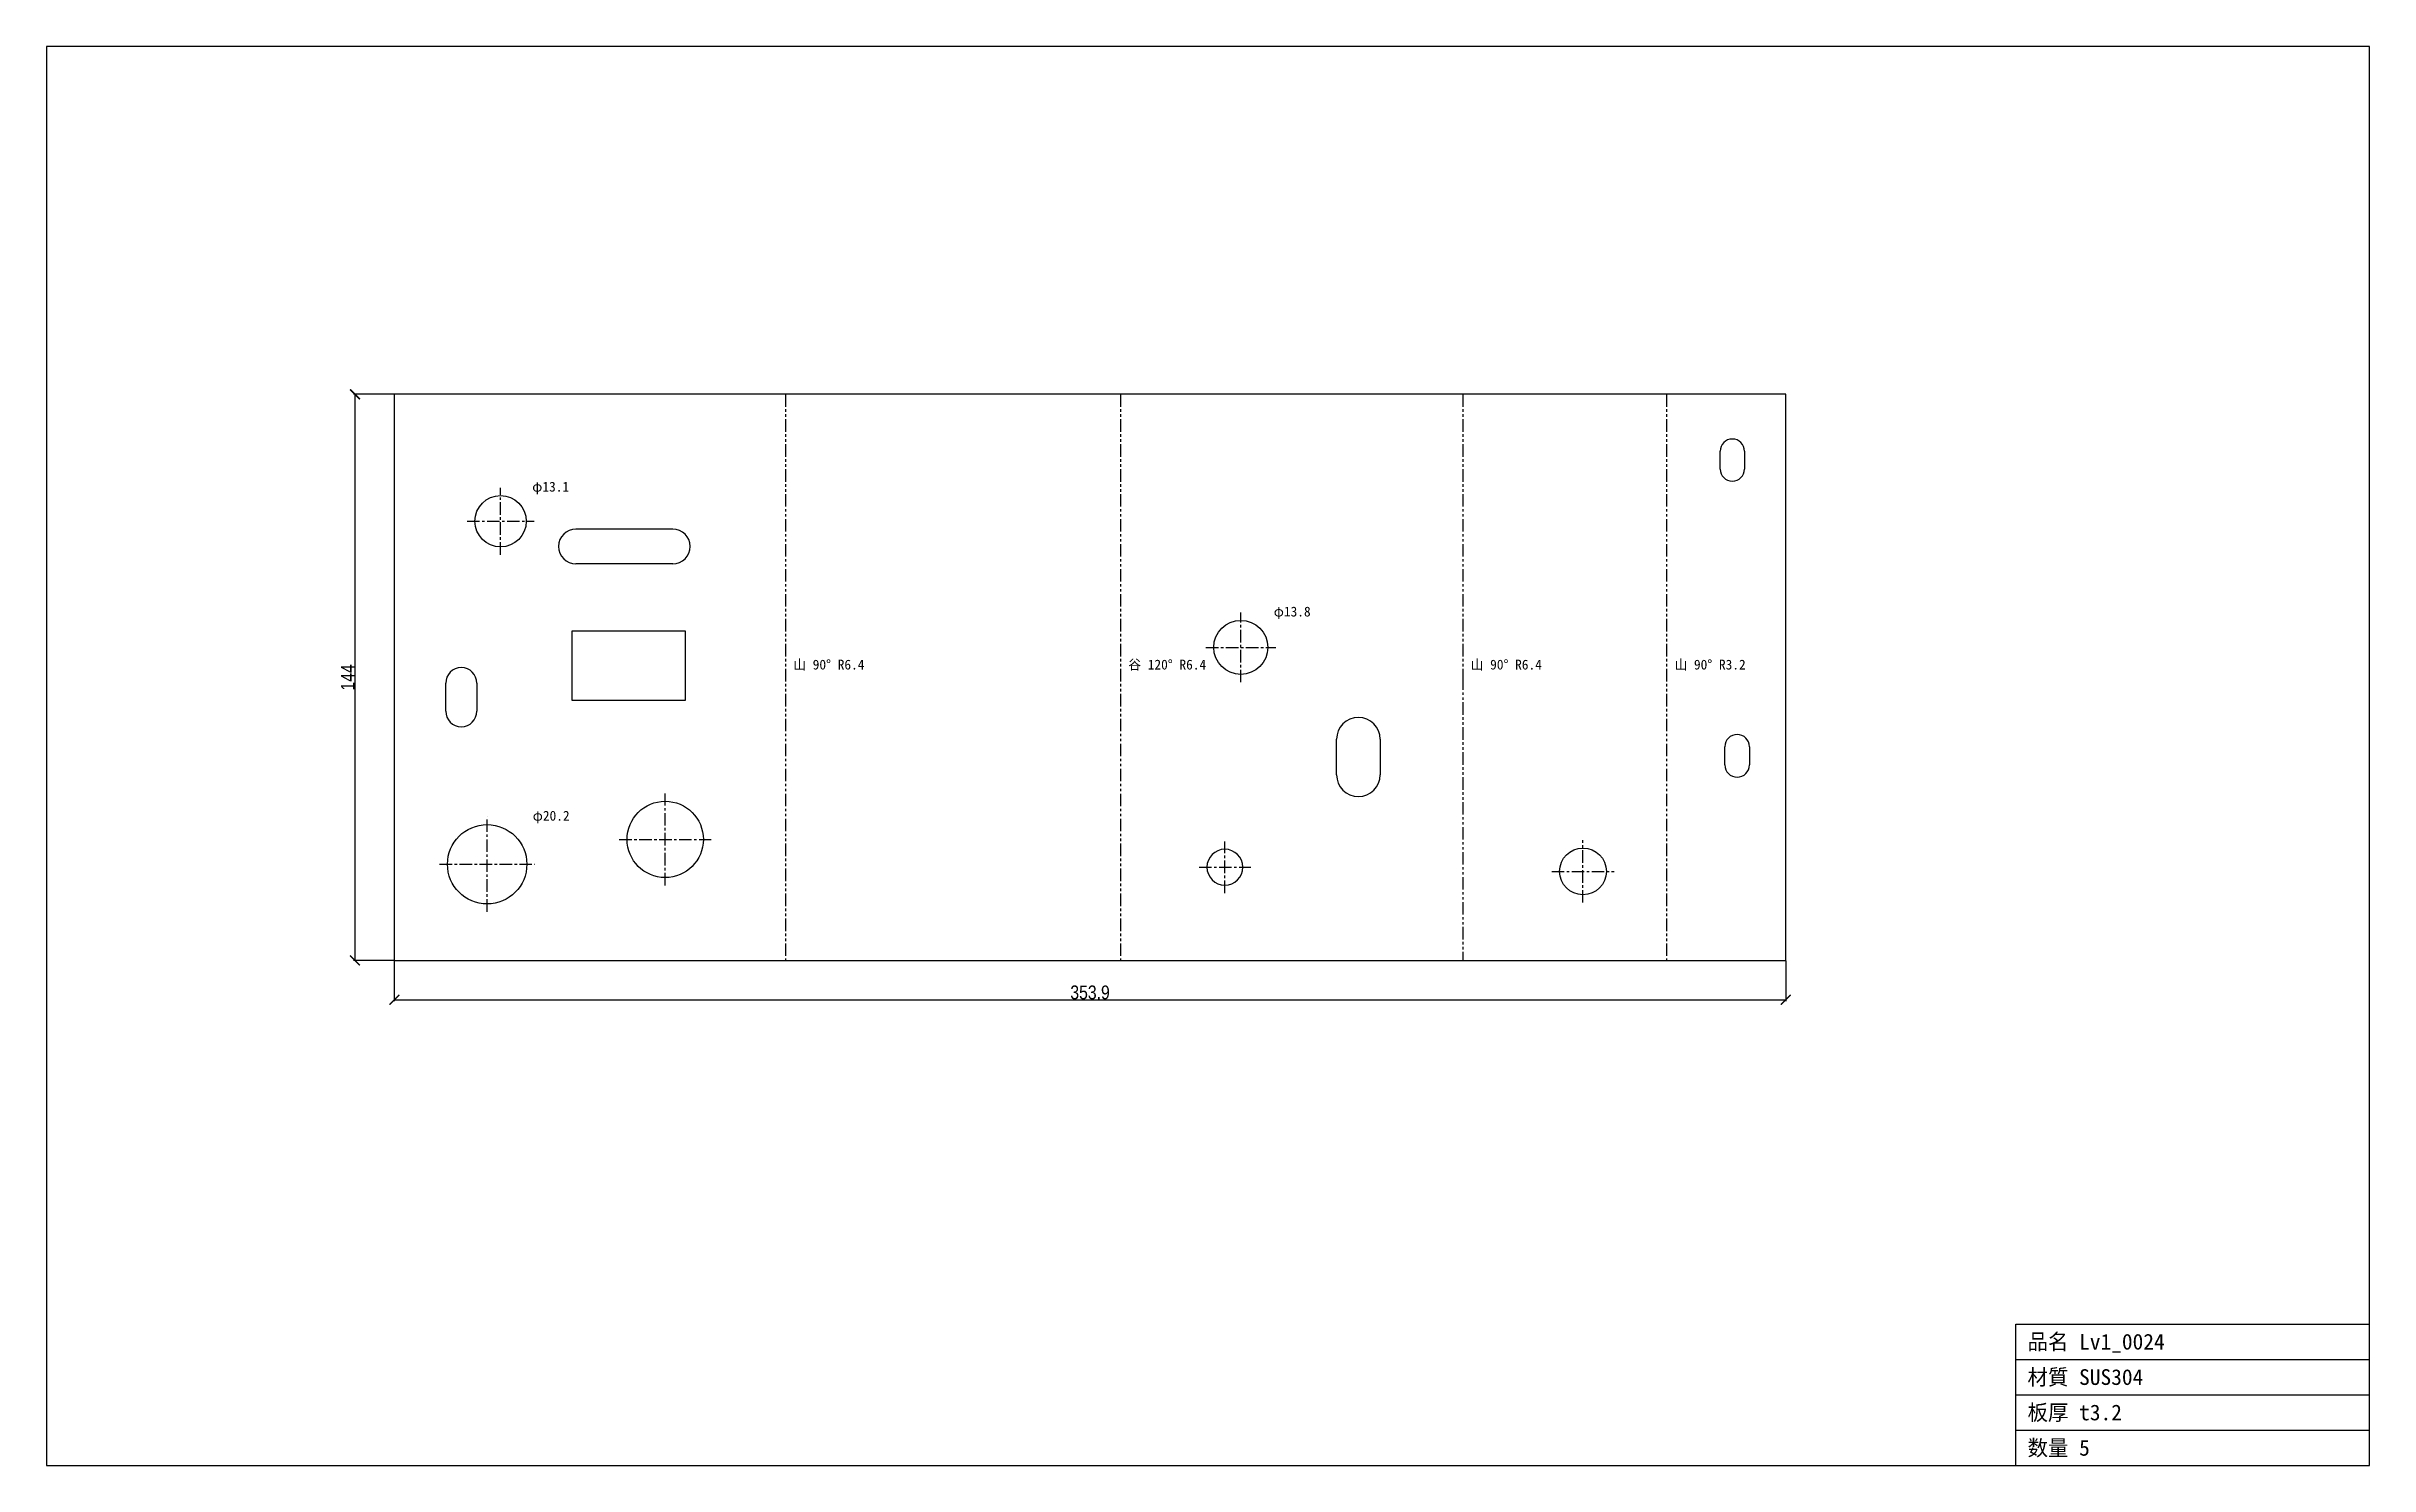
# Model space of a CAD drawing. Header units: millimetres. Extents: x -88 to 502, y -128 to 232.
import ezdxf

# ---------------------------------------------------------------- set-up
doc = ezdxf.new("R2010")
doc.units = ezdxf.units.MM
doc.linetypes.add('CENTER', pattern=[5.08, 3.175, -0.635, 0.635, -0.635])
doc.linetypes.add('PHANTOM', pattern=[6.35, 3.175, -0.635, 0.635, -0.635, 0.635, -0.635])
for name, color, linetype in [('14', 7, 'Continuous'), ('18', 7, 'Continuous'), ('19', 7, 'Continuous'), ('4', 7, 'Continuous'), ('7', 7, 'Continuous'), ('8', 7, 'Continuous')]:
    doc.layers.add(name, color=color, linetype=linetype)
doc.styles.add('OpenSansCondensed-Light', font='OpenSansCondensed-Light.ttf')
doc.dimstyles.new('EZDXF', dxfattribs={"dimtxt": 0.25, "dimasz": 0.175, "dimexe": 0.375, "dimexo": 0.125, "dimgap": 0.1, "dimtad": 1, "dimlfac": 100, "dimzin": 12, "dimdsep": 46, "dimtxsty": 'OpenSansCondensed-Light', "dimblk": 'ARCHTICK', "dimcen": 2.5, "dimazin": 3, "dimtfac": 0.5, "dimtmove": 2, "dimatfit": 3})

# ---------------------------------------------------------------- blocks, each defined once
blk = doc.blocks.new('HOLE_D13_75')
blk.add_circle((0, 0), 6.88)
blk = doc.blocks.new('_ARCHTICK')
at = {"color": 0, "linetype": 'BYBLOCK', "const_width": 0.15}
blk.add_lwpolyline([(-0.5, -0.5), (0.5, 0.5)], dxfattribs=at)

msp = doc.modelspace()

# ---------------------------------------------------------------- linework, layer by layer
at = {"layer": '19', "color": 7, "linetype": 'CONTINUOUS'}
for p, q in [((502.42, 232.5), (-88.48, 232.5)), ((-88.48, 232.5), (-88.48, -128.48)), ((502.42, -128.48), (502.42, 232.5)), ((412.42, -128.48), (412.42, -92.48)), ((412.42, -92.48), (502.42, -92.48)), ((412.42, -101.48), (502.42, -101.48)), ((412.42, -110.48), (502.42, -110.48)), ((412.42, -119.48), (502.42, -119.48)), ((-88.48, -128.48), (502.42, -128.48))]:
    msp.add_line(p, q, dxfattribs=at)
at = {"layer": '4', "color": 1, "linetype": 'CENTER'}
for p, q in [((27.04, 103.2), (27.04, 120.26)), ((18.51, 111.73), (35.57, 111.73)), ((215.31, 70.75), (215.31, 88.5)), ((206.44, 79.63), (224.19, 79.63)), ((68.9, 19.09), (68.9, 42.48)), ((23.61, 12.38), (23.61, 36.56)), ((57.21, 30.79), (80.6, 30.79)), ((211.27, 17.14), (211.27, 30.28)), ((302.35, 14.7), (302.35, 30.6)), ((11.52, 24.47), (35.7, 24.47)), ((204.7, 23.71), (217.84, 23.71)), ((294.4, 22.65), (310.3, 22.65))]:
    msp.add_line(p, q, dxfattribs=at)
at = {"layer": '7', "color": 3, "linetype": 'PHANTOM'}
for p, q in [((99.47, 144.01), (99.47, 0)), ((184.69, 144.01), (184.69, 0)), ((271.78, 144.01), (271.78, 72.01)), ((323.62, 144.01), (323.62, 0)), ((271.78, 72.01), (271.78, 0))]:
    msp.add_line(p, q, dxfattribs=at)
at = {"layer": '8', "color": 7, "linetype": 'CONTINUOUS'}
for p, q in [((353.93, 144.01), (0, 144.01)), ((0, 144.01), (0, 0)), ((353.93, 106.37), (353.93, 144.01)), ((337.27, 124.99), (337.27, 129.56)), ((343.42, 129.56), (343.42, 124.99)), ((46.2, 109.75), (70.82, 109.75)), ((353.93, 95.13), (353.93, 106.37)), ((70.82, 100.9), (46.2, 100.9)), ((353.93, 52.49), (353.93, 95.13)), ((45.26, 66.12), (45.27, 83.82)), ((45.26, 83.82), (73.95, 83.82)), ((73.95, 83.82), (73.95, 66.12)), ((13.08, 63.41), (13.08, 70.52)), ((21.01, 70.52), (21.01, 63.41)), ((73.95, 66.12), (45.26, 66.12)), ((239.68, 47.23), (239.68, 56.28)), ((250.75, 56.28), (250.75, 47.23)), ((338.44, 49.74), (338.45, 54.36)), ((344.68, 54.36), (344.68, 49.74)), ((353.93, 0), (353.93, 52.49)), ((0, 0), (155.2, 0)), ((155.2, 0), (165.11, 0)), ((165.11, 0), (199.74, 0)), ((199.74, 0), (353.93, 0))]:
    msp.add_line(p, q, dxfattribs=at)
for centre, radius in [((27.04, 111.73), 6.53), ((215.31, 79.63), 6.88), ((68.9, 30.79), 9.7), ((23.61, 24.47), 10.09), ((302.35, 22.65), 5.95)]:
    msp.add_circle(centre, radius, dxfattribs=at)
for centre, radius, start, end in [((340.34, 129.56), 3.08, 0, 180), ((340.34, 124.99), 3.08, 180, 0), ((46.2, 105.32), 4.42, 90, -90), ((70.82, 105.32), 4.42, -90, 90), ((17.04, 70.52), 3.96, 0, 180), ((17.04, 63.41), 3.96, 180, 0), ((245.22, 56.28), 5.54, 0, 180), ((341.56, 54.36), 3.12, 0, 180), ((341.56, 49.74), 3.12, 180, 0), ((245.22, 47.23), 5.54, 180, 0), ((211.27, 23.71), 4.57, 0, 180), ((211.27, 23.71), 4.57, 180, 0)]:
    msp.add_arc(centre, radius, start, end, dxfattribs=at)

# ---------------------------------------------------------------- block references
msp.add_blockref('HOLE_D13_75', (215.31, 79.63), dxfattribs=at)

# ---------------------------------------------------------------- texts
at = {"layer": '14', "color": 2}
for s, height, p in [('φ13.1', 2.5, (35.07, 119.26)), ('φ13.8', 2.5, (223.69, 87.5)), ('山 90° R6.4', 2.5, (101.47, 74.01)), ('山 90° R6.4', 2.5, (273.78, 74.01)), ('山 90° R3.2', 2.5, (325.62, 74.01)), ('谷 120° R6.4', 2.5, (186.69, 74.01)), ('φ20.2', 2.5, (35.2, 35.56)), ('品名 Lv1_0024', 4, (415.42, -98.98)), ('材質 SUS304', 4, (415.42, -107.98)), ('板厚 t3.2', 4, (415.42, -116.98)), ('数量 5', 4, (415.42, -125.98))]:
    msp.add_text(s, height=height, dxfattribs=at).set_placement(p)

# ---------------------------------------------------------------- dimensions: what is measured, and where the dimension line sits
at = {"layer": '18', "color": 2}
msp.add_linear_dim(base=(-10, 0), p1=(0, 0), p2=(0, 144.01), angle=90, dimstyle='EZDXF', override={"dimtxt": 3.5, "dimasz": 2.5, "dimdec": 1, "dimlfac": 1}, dxfattribs=at).render()
msp.add_linear_dim(base=(0, -10), p1=(0, 0), p2=(353.93, 0), dimstyle='EZDXF', override={"dimtxt": 3.5, "dimasz": 2.5, "dimdec": 1, "dimlfac": 1}, dxfattribs=at).render()

doc.saveas('drawing.dxf')
